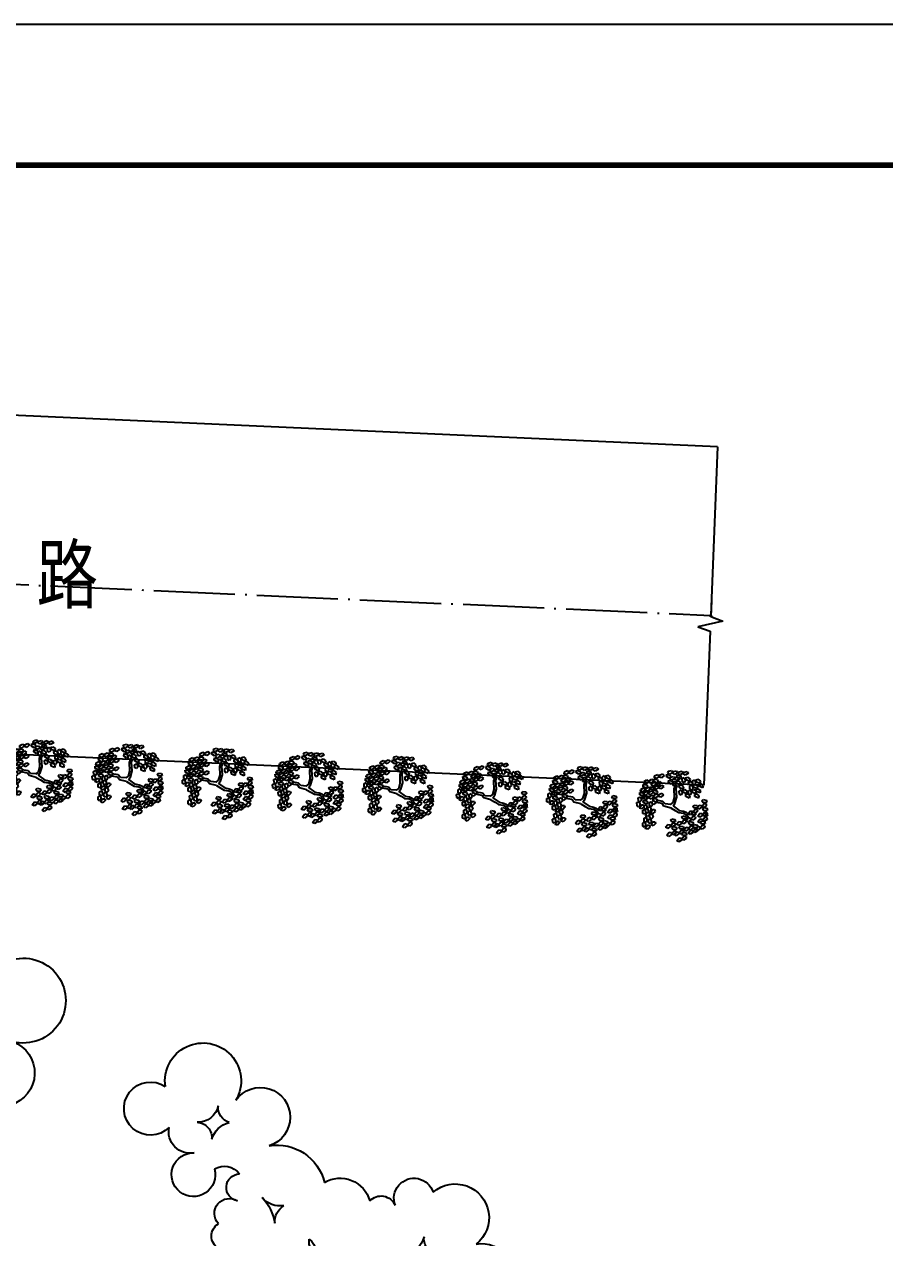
# Model space of a CAD drawing. Extents: x 302512 to 1034855, y -184136 to 410364.
# Drawn here: x 620664 to 696963, y 302794 to 410364 of the extents above; entities that cross this region are included whole.
import ezdxf

# ---------------------------------------------------------------- set-up
doc = ezdxf.new("R2010")
doc.units = 0
doc.header["$MEASUREMENT"] = 0
doc.linetypes.add('ACAD_ISO04W100', pattern=[30.5, 24, -3, 0.5, -3])
for name, color, linetype in [('PUB_TITLE', 4, 'Continuous'), ('STAIR', 2, 'Continuous'), ('TREE2', 84, 'Continuous'), ('WZ', 2, 'Continuous'), ('树', 80, 'Continuous'), ('红线', 20, 'Continuous')]:
    doc.layers.add(name, color=color, linetype=linetype)
doc.styles.add('-黑体', font='', dxfattribs={"width": 0.8})
doc.styles.add('DIM', font='txt')
doc.styles.get('-黑体').set_extended_font_data('黑体')

# ---------------------------------------------------------------- blocks, each defined once
blk = doc.blocks.new('A$C236B410B')
at = {"layer": '树'}
for centre, radius, start, end in [((9517, 28580), 2229, 16.44268, 216.19359), ((13748, 27800), 2525, 1.56167, 146.0025), ((18966, 26582), 2986, 331.57711, 154.46476), ((3376, 26985), 1762, 350.60123, 235.87182), ((6794, 25245), 2220, 65.40965, 139.14941), ((3262, 24758), 1164, 138.66889, 292.35674), ((21438, 23385), 1782, 262.47349, 85.05312), ((3988, 22513), 1201, 103.61814, 271.49577), ((14121, 24179), 2150, 298.69656, 358.6992), ((17467, 24791), 1367, 208.92727, 289.60801), ((18699, 21827), 1846, 114.75457, 195.04441), ((15572, 20956), 1401, 16.25312, 107.36803), ((3555, 20072), 1324, 69.48976, 235.3215), ((20945, 20267), 1376, 326.3242, 79.13008), ((6985, 22794), 2113, 232.23491, 291.01461), ((3522, 17798), 3970, 19.51936, 56.88138), ((8986, 19554), 1775, 134.44059, 193.9994), ((21959, 16776), 2731, 342.25045, 87.23896), ((2248, 16779), 2273, 75.90254, 8.58099), ((10095, 17725), 1798, 191.16624, 61.32958), ((12179, 19328), 1222, 181.17349, 341.54516), ((13771, 18162), 891, 119.03476, 295.73802), ((6411, 17279), 1923, 184.80009, 2.94059), ((14577, 15317), 2085, 101.60718, 241.23839), ((14818, 15163), 2085, 233.36082, 12.99204), ((17740, 15613), 891, 178.8612, 355.56445), ((19463, 14652), 1222, 133.05406, 293.42573), ((24487, 11612), 4332, 3.69172, 89.036), ((18874, 12090), 1798, 53.26964, 283.43298), ((31444, 11671), 2643, 317.59185, 175.23054), ((21667, 12591), 1775, 280.59982, 340.15863), ((25446, 12121), 2113, 183.58461, 242.36431), ((22345, 6893), 3970, 57.71783, 95.07985), ((35693, 7415), 3376, 274.37783, 132.87831), ((20001, 8554), 1923, 111.65863, 289.79913), ((25769, 8530), 1201, 203.10345, 10.98108), ((26265, 7217), 1686, 342.16955, 66.07267), ((29450, 8928), 2150, 298.69656, 358.6992), ((32796, 9541), 1367, 208.92727, 289.60801), ((23730, 7120), 1324, 239.27772, 45.10945), ((34028, 6577), 1846, 114.75457, 195.04441), ((30901, 5706), 1401, 16.25312, 107.36803), ((21850, 6354), 1260, 161.91316, 342.80174), ((27782, 4762), 1941, 87.39358, 14.24376), ((31547, 5295), 1885, 181.68135, 295.11488), ((34338, 2334), 2353, 147.79184, 46.7367)]:
    blk.add_arc(centre, radius, start, end, dxfattribs=at)
blk = doc.blocks.new('M_F18')
for p, q in [((-1067, 1335), (-881, 1359)), ((-1032, 1219), (-1067, 1335)), ((-1054, 1505), (-932, 1605)), ((-1042, 1414), (-1054, 1505)), ((-933, 1400), (-1042, 1414)), ((-824, 1552), (-933, 1400)), ((-932, 1605), (-824, 1552)), ((-881, 1359), (-817, 1269)), ((-817, 1269), (-875, 1198)), ((-827, 1317), (-704, 1418)), ((-814, 1226), (-827, 1317)), ((-817, 1597), (-695, 1697)), ((-805, 1506), (-817, 1597)), ((-705, 1212), (-814, 1226)), ((-696, 1492), (-805, 1506)), ((-596, 1365), (-705, 1212)), ((-704, 1418), (-596, 1365)), ((-586, 1644), (-696, 1492)), ((-695, 1697), (-586, 1644)), ((-590, 1196), (-468, 1296)), ((-589, 1409), (-467, 1509)), ((-577, 1318), (-589, 1409)), ((-468, 1304), (-577, 1318)), ((-359, 1243), (-469, 1090)), ((-358, 1456), (-468, 1304)), ((-468, 1296), (-359, 1243)), ((-467, 1509), (-358, 1456)), ((-353, 1287), (-231, 1387)), ((-340, 1196), (-353, 1287)), ((-122, 1334), (-232, 1182)), ((-231, 1387), (-122, 1334)), ((-2, 1553), (59, 1699)), ((52, 1478), (-2, 1553)), ((155, 1517), (52, 1478)), ((59, 1699), (179, 1703)), ((179, 1703), (155, 1517)), ((208, 1557), (250, 1658)), ((327, 1412), (208, 1557)), ((236, 1304), (277, 1406)), ((355, 1159), (236, 1304)), ((250, 1658), (341, 1647)), ((277, 1406), (369, 1394)), ((406, 1503), (327, 1412)), ((341, 1647), (406, 1503)), ((434, 1250), (355, 1159)), ((369, 1394), (434, 1250)), ((410, 1506), (470, 1652)), ((464, 1432), (410, 1506)), ((566, 1470), (464, 1432)), ((470, 1652), (591, 1656)), ((591, 1656), (566, 1470)), ((620, 1510), (662, 1612)), ((739, 1365), (620, 1510)), ((647, 1257), (689, 1359)), ((767, 1112), (647, 1257)), ((662, 1612), (753, 1600)), ((681, 1450), (742, 1595)), ((735, 1375), (681, 1450)), ((689, 1359), (780, 1347)), ((838, 1414), (735, 1375)), ((818, 1456), (739, 1365)), ((742, 1595), (863, 1600)), ((753, 1600), (818, 1456)), ((780, 1347), (846, 1204)), ((863, 1600), (838, 1414)), ((891, 1454), (933, 1555)), ((1010, 1309), (891, 1454)), ((919, 1201), (961, 1302)), ((933, 1555), (1024, 1544)), ((961, 1302), (1052, 1291)), ((1090, 1400), (1010, 1309)), ((1024, 1544), (1090, 1400)), ((1041, 1252), (1101, 1398)), ((1095, 1178), (1041, 1252)), ((1052, 1291), (1117, 1147)), ((1101, 1398), (1222, 1403)), ((1222, 1403), (1197, 1217)), ((1251, 1257), (1292, 1358)), ((1370, 1111), (1251, 1257)), ((1292, 1358), (1384, 1347)), ((1384, 1347), (1449, 1203)), ((-1625, 804), (-1517, 858)), ((-1619, 646), (-1625, 804)), ((-1539, 601), (-1619, 646)), ((-1554, 1048), (-1446, 1103)), ((-1548, 890), (-1554, 1048)), ((-1468, 845), (-1548, 890)), ((-1462, 679), (-1539, 601)), ((-1517, 858), (-1462, 679)), ((-1491, 533), (-1397, 695)), ((-1391, 923), (-1468, 845)), ((-1446, 1103), (-1391, 923)), ((-1397, 695), (-1287, 692)), ((-1379, 579), (-1271, 633)), ((-1287, 692), (-1266, 603)), ((-1278, 847), (-1091, 871)), ((-1242, 731), (-1278, 847)), ((-1271, 633), (-1216, 454)), ((-1265, 1017), (-1143, 1117)), ((-1252, 926), (-1265, 1017)), ((-1144, 912), (-1252, 926)), ((-1086, 710), (-1242, 731)), ((-1186, 520), (-1064, 620)), ((-1034, 1064), (-1144, 912)), ((-1143, 1117), (-1034, 1064)), ((-1091, 871), (-1027, 781)), ((-1027, 781), (-1086, 710)), ((-1064, 620), (-955, 567)), ((-875, 1198), (-1032, 1219)), ((-1027, 1109), (-905, 1209)), ((-1015, 1018), (-1027, 1109)), ((-906, 1004), (-1015, 1018)), ((-949, 611), (-826, 711)), ((-797, 1156), (-906, 1004)), ((-905, 1209), (-797, 1156)), ((-839, 1147), (-653, 1171)), ((-804, 1031), (-839, 1147)), ((-718, 658), (-827, 506)), ((-826, 711), (-718, 658)), ((-647, 1010), (-804, 1031)), ((-686, 745), (-564, 845)), ((-674, 654), (-686, 745)), ((-565, 639), (-674, 654)), ((-653, 1171), (-589, 1082)), ((-589, 1082), (-647, 1010)), ((-603, 1025), (-417, 1049)), ((-567, 909), (-603, 1025)), ((-578, 1105), (-590, 1196)), ((-469, 1090), (-578, 1105)), ((-411, 888), (-567, 909)), ((-456, 792), (-565, 639)), ((-564, 845), (-456, 792)), ((-449, 837), (-327, 937)), ((-437, 746), (-449, 837)), ((-328, 731), (-437, 746)), ((-417, 1049), (-353, 960)), ((-353, 960), (-411, 888)), ((-232, 1182), (-340, 1196)), ((-218, 884), (-328, 731)), ((-327, 937), (-218, 884)), ((182, 1055), (243, 1201)), ((236, 981), (182, 1055)), ((339, 1019), (236, 981)), ((243, 1201), (363, 1206)), ((363, 1206), (339, 1019)), ((392, 1059), (434, 1161)), ((511, 914), (392, 1059)), ((420, 806), (461, 908)), ((539, 661), (420, 806)), ((434, 1161), (525, 1149)), ((456, 591), (543, 648)), ((461, 908), (553, 897)), ((506, 886), (567, 1032)), ((560, 812), (506, 886)), ((590, 1006), (511, 914)), ((525, 1149), (590, 1006)), ((618, 753), (539, 661)), ((543, 648), (578, 751)), ((553, 897), (618, 753)), ((663, 851), (560, 812)), ((567, 1032), (688, 1037)), ((605, 601), (754, 648)), ((688, 1037), (663, 851)), ((716, 890), (758, 992)), ((835, 745), (716, 890)), ((744, 638), (786, 739)), ((863, 492), (744, 638)), ((758, 992), (849, 981)), ((846, 1204), (767, 1112)), ((786, 739), (877, 728)), ((914, 837), (835, 745)), ((849, 981), (914, 837)), ((877, 728), (942, 584)), ((1038, 1056), (919, 1201)), ((953, 670), (1014, 816)), ((1007, 596), (953, 670)), ((1110, 635), (1007, 596)), ((1014, 816), (1134, 821)), ((1117, 1147), (1038, 1056)), ((1197, 1217), (1095, 1178)), ((1134, 821), (1110, 635)), ((1146, 858), (1206, 1004)), ((1200, 784), (1146, 858)), ((1163, 675), (1205, 776)), ((1282, 529), (1163, 675)), ((1303, 822), (1200, 784)), ((1205, 776), (1296, 765)), ((1206, 1004), (1327, 1008)), ((1278, 1004), (1320, 1105)), ((1397, 859), (1278, 1004)), ((1361, 621), (1282, 529)), ((1296, 765), (1361, 621)), ((1327, 1008), (1303, 822)), ((1320, 1105), (1411, 1094)), ((1356, 862), (1398, 964)), ((1475, 717), (1356, 862)), ((1449, 1203), (1370, 1111)), ((1383, 609), (1425, 711)), ((1477, 950), (1397, 859)), ((1398, 964), (1489, 952)), ((1411, 1094), (1477, 950)), ((1425, 711), (1516, 699)), ((1554, 809), (1475, 717)), ((1489, 952), (1554, 809)), ((1516, 699), (1582, 556)), ((-1765, 287), (-1657, 342)), ((-1759, 129), (-1765, 287)), ((-1679, 84), (-1759, 129)), ((-1694, 532), (-1586, 586)), ((-1689, 374), (-1694, 532)), ((-1609, 329), (-1689, 374)), ((-1602, 162), (-1679, 84)), ((-1657, 342), (-1602, 162)), ((-1631, 16), (-1537, 179)), ((-1517, -25), (-1631, 16)), ((-1531, 407), (-1609, 329)), ((-1586, 586), (-1531, 407)), ((-1537, 179), (-1428, 176)), ((-1406, 86), (-1517, -25)), ((-1377, 491), (-1491, 533)), ((-1449, 334), (-1342, 389)), ((-1444, 176), (-1449, 334)), ((-1364, 131), (-1444, 176)), ((-1428, 176), (-1406, 86)), ((-1373, 421), (-1379, 579)), ((-1266, 603), (-1377, 491)), ((-1293, 376), (-1373, 421)), ((-1286, 209), (-1364, 131)), ((-1342, 389), (-1286, 209)), ((-1316, 63), (-1222, 226)), ((-1202, 21), (-1316, 63)), ((-1216, 454), (-1293, 376)), ((-1222, 226), (-1112, 223)), ((-1091, 133), (-1202, 21)), ((-1199, 349), (-1012, 373)), ((-1163, 234), (-1199, 349)), ((-1174, 429), (-1186, 520)), ((-1065, 414), (-1174, 429)), ((-1007, 213), (-1163, 234)), ((-1112, 223), (-1091, 133)), ((-955, 567), (-1065, 414)), ((-1012, 373), (-949, 284)), ((-949, 284), (-1007, 213)), ((-824, 235), (-990, 347)), ((-824, 338), (-981, 432)), ((-936, 520), (-949, 611)), ((-827, 506), (-936, 520)), ((-386, 282), (-824, 338)), ((-394, 159), (-824, 235)), ((-699, 574), (-513, 598)), ((-664, 459), (-699, 574)), ((-507, 438), (-664, 459)), ((-513, 598), (-449, 509)), ((-449, 509), (-507, 438)), ((-158, 37), (-394, 159)), ((-96, 122), (-386, 282)), ((-96, -103), (-158, 37)), ((0, 0), (-96, 122)), ((0, 0), (289, 263)), ((88, -122), (254, 66)), ((254, 66), (394, 216)), ((289, 263), (377, 469)), ((377, 469), (456, 591)), ((394, 216), (473, 441)), ((473, 441), (605, 601)), ((594, 379), (654, 525)), ((648, 305), (594, 379)), ((750, 344), (648, 305)), ((654, 525), (775, 530)), ((775, 530), (750, 344)), ((804, 383), (846, 485)), ((923, 238), (804, 383)), ((831, 131), (873, 232)), ((951, -15), (831, 131)), ((846, 485), (937, 474)), ((942, 584), (863, 492)), ((873, 232), (964, 221)), ((1002, 330), (923, 238)), ((937, 474), (1002, 330)), ((1030, 77), (951, -15)), ((964, 221), (1030, 77)), ((1076, 145), (1136, 291)), ((1130, 70), (1076, 145)), ((1232, 109), (1130, 70)), ((1136, 291), (1257, 295)), ((1191, 422), (1232, 523)), ((1310, 277), (1191, 422)), ((1232, 523), (1324, 512)), ((1257, 295), (1232, 109)), ((1286, 149), (1327, 250)), ((1405, 4), (1286, 149)), ((1389, 368), (1310, 277)), ((1324, 512), (1389, 368)), ((1327, 250), (1419, 239)), ((1503, 464), (1383, 609)), ((1484, 95), (1405, 4)), ((1409, 220), (1469, 366)), ((1463, 145), (1409, 220)), ((1419, 239), (1484, 95)), ((1565, 184), (1463, 145)), ((1469, 366), (1590, 370)), ((1582, 556), (1503, 464)), ((1590, 370), (1565, 184)), ((1619, 224), (1660, 325)), ((1738, 79), (1619, 224)), ((1646, -29), (1688, 72)), ((1660, 325), (1752, 314)), ((1688, 72), (1779, 61)), ((1817, 170), (1738, 79)), ((1752, 314), (1817, 170)), ((1779, 61), (1845, -83)), ((-1703, -450), (-1609, -374)), ((-1664, -603), (-1703, -450)), ((-1686, -196), (-1592, -120)), ((-1647, -349), (-1686, -196)), ((-1576, -631), (-1664, -603)), ((-1559, -377), (-1647, -349)), ((-1609, -374), (-1517, -538)), ((-1592, -120), (-1500, -284)), ((-1517, -538), (-1576, -631)), ((-1500, -284), (-1559, -377)), ((-1515, -687), (-1458, -508)), ((-1458, -508), (-1350, -488)), ((-1310, -571), (-1395, -704)), ((-1361, -675), (-1267, -599)), ((-1350, -488), (-1310, -571)), ((-1344, -422), (-1250, -345)), ((-1305, -575), (-1344, -422)), ((-1217, -602), (-1305, -575)), ((-1267, -599), (-1175, -763)), ((-1250, -345), (-1158, -509)), ((-1158, -509), (-1217, -602)), ((-1160, -591), (-1066, -515)), ((-1121, -744), (-1160, -591)), ((-1143, -337), (-1049, -261)), ((-1104, -490), (-1143, -337)), ((-1016, -517), (-1104, -490)), ((-1066, -515), (-974, -679)), ((-1049, -261), (-957, -425)), ((-957, -425), (-1016, -517)), ((-757, -685), (-663, -609)), ((-740, -431), (-646, -355)), ((-701, -584), (-740, -431)), ((-613, -611), (-701, -584)), ((-663, -609), (-571, -773)), ((-646, -355), (-554, -519)), ((-554, -519), (-613, -611)), ((-324, -460), (-447, -761)), ((-228, -516), (-342, -807)), ((-175, -366), (-324, -460)), ((-79, -451), (-228, -516)), ((-96, -103), (-175, -366)), ((88, -122), (-79, -451)), ((629, -193), (689, -48)), ((683, -268), (629, -193)), ((785, -229), (683, -268)), ((689, -48), (810, -43)), ((810, -43), (785, -229)), ((839, -189), (881, -88)), ((958, -334), (839, -189)), ((866, -442), (908, -341)), ((986, -587), (866, -442)), ((881, -88), (972, -99)), ((908, -341), (999, -352)), ((1037, -243), (958, -334)), ((972, -99), (1037, -243)), ((1065, -496), (986, -587)), ((999, -352), (1065, -496)), ((1032, -212), (1092, -66)), ((1086, -287), (1032, -212)), ((1188, -248), (1086, -287)), ((1092, -66), (1213, -62)), ((1213, -62), (1188, -248)), ((1242, -208), (1284, -106)), ((1361, -353), (1242, -208)), ((1269, -461), (1311, -359)), ((1389, -606), (1269, -461)), ((1284, -106), (1375, -118)), ((1311, -359), (1402, -371)), ((1313, -104), (1355, -3)), ((1432, -249), (1313, -104)), ((1355, -3), (1446, -14)), ((1440, -262), (1361, -353)), ((1375, -118), (1440, -262)), ((1468, -515), (1389, -606)), ((1402, -371), (1468, -515)), ((1512, -158), (1432, -249)), ((1446, -14), (1512, -158)), ((1765, -174), (1646, -29)), ((1845, -83), (1765, -174)), ((-1545, -1023), (-1451, -947)), ((-1506, -1176), (-1545, -1023)), ((-1528, -769), (-1434, -693)), ((-1489, -922), (-1528, -769)), ((-1395, -704), (-1515, -687)), ((-1419, -1203), (-1506, -1176)), ((-1401, -949), (-1489, -922)), ((-1451, -947), (-1359, -1111)), ((-1434, -693), (-1342, -857)), ((-1359, -1111), (-1419, -1203)), ((-1342, -857), (-1401, -949)), ((-1322, -828), (-1361, -675)), ((-1357, -1260), (-1300, -1081)), ((-1235, -856), (-1322, -828)), ((-1300, -1081), (-1192, -1061)), ((-1152, -1143), (-1237, -1276)), ((-1175, -763), (-1235, -856)), ((-1192, -1061), (-1152, -1143)), ((-1186, -1276), (-1092, -1200)), ((-1173, -912), (-1116, -733)), ((-1053, -929), (-1173, -912)), ((-1169, -1023), (-1075, -946)), ((-1130, -1176), (-1169, -1023)), ((-1042, -1203), (-1130, -1176)), ((-1033, -771), (-1121, -744)), ((-1116, -733), (-1008, -713)), ((-1092, -1200), (-1000, -1364)), ((-1075, -946), (-983, -1110)), ((-968, -796), (-1053, -929)), ((-983, -1110), (-1042, -1203)), ((-974, -679), (-1033, -771)), ((-1008, -713), (-968, -796)), ((-985, -1164), (-891, -1088)), ((-946, -1317), (-985, -1164)), ((-972, -828), (-915, -649)), ((-852, -844), (-972, -828)), ((-967, -910), (-873, -834)), ((-928, -1063), (-967, -910)), ((-841, -1090), (-928, -1063)), ((-915, -649), (-807, -629)), ((-891, -1088), (-799, -1251)), ((-873, -834), (-782, -998)), ((-767, -711), (-852, -844)), ((-782, -998), (-841, -1090)), ((-807, -629), (-767, -711)), ((-797, -1400), (-739, -1221)), ((-765, -1182), (-671, -1106)), ((-726, -1335), (-765, -1182)), ((-718, -838), (-757, -685)), ((-748, -929), (-654, -852)), ((-709, -1082), (-748, -929)), ((-739, -1221), (-631, -1201)), ((-630, -865), (-718, -838)), ((-621, -1109), (-709, -1082)), ((-671, -1106), (-580, -1270)), ((-654, -852), (-562, -1016)), ((-631, -1201), (-592, -1284)), ((-571, -773), (-630, -865)), ((-562, -1016), (-621, -1109)), ((-569, -922), (-512, -743)), ((-449, -938), (-569, -922)), ((-520, -1240), (-412, -1220)), ((-512, -743), (-404, -723)), ((-364, -805), (-449, -938)), ((-434, -1022), (-248, -1004)), ((-403, -1138), (-434, -1022)), ((-412, -1220), (-372, -1303)), ((-404, -723), (-364, -805)), ((-247, -1164), (-403, -1138)), ((-342, -807), (-272, -958)), ((-248, -1004), (-187, -1095)), ((-187, -1095), (-247, -1164)), ((-209, -1140), (-22, -1122)), ((-178, -1257), (-209, -1140)), ((-26, -1056), (0, -949)), ((115, -1180), (-26, -1056)), ((-22, -1122), (38, -1214)), ((38, -1214), (-22, -1283)), ((0, -949), (91, -946)), ((91, -946), (179, -1077)), ((179, -1077), (115, -1180)), ((170, -1125), (357, -1107)), ((202, -1241), (170, -1125)), ((357, -1107), (418, -1198)), ((418, -1198), (357, -1268)), ((395, -1243), (582, -1225)), ((579, -1159), (604, -1052)), ((719, -1283), (579, -1159)), ((582, -1225), (643, -1317)), ((604, -1052), (696, -1049)), ((696, -1049), (783, -1181)), ((783, -1181), (719, -1283)), ((-1237, -1276), (-1357, -1260)), ((-1147, -1429), (-1186, -1276)), ((-1059, -1457), (-1147, -1429)), ((-1000, -1364), (-1059, -1457)), ((-998, -1513), (-941, -1334)), ((-878, -1530), (-998, -1513)), ((-858, -1344), (-946, -1317)), ((-941, -1334), (-833, -1314)), ((-793, -1397), (-878, -1530)), ((-799, -1251), (-858, -1344)), ((-833, -1314), (-793, -1397)), ((-677, -1417), (-797, -1400)), ((-785, -1519), (-598, -1501)), ((-753, -1636), (-785, -1519)), ((-598, -1662), (-753, -1636)), ((-639, -1363), (-726, -1335)), ((-592, -1284), (-677, -1417)), ((-580, -1270), (-639, -1363)), ((-598, -1501), (-537, -1593)), ((-537, -1593), (-598, -1662)), ((-577, -1419), (-520, -1240)), ((-458, -1436), (-577, -1419)), ((-560, -1637), (-373, -1620)), ((-528, -1754), (-560, -1637)), ((-372, -1780), (-528, -1754)), ((-372, -1303), (-458, -1436)), ((-376, -1553), (-351, -1446)), ((-236, -1678), (-376, -1553)), ((-373, -1620), (-312, -1711)), ((-312, -1711), (-372, -1780)), ((-351, -1446), (-259, -1443)), ((-347, -1312), (-160, -1295)), ((-315, -1429), (-347, -1312)), ((-159, -1455), (-315, -1429)), ((-259, -1443), (-172, -1575)), ((-172, -1575), (-236, -1678)), ((-22, -1283), (-178, -1257)), ((-160, -1295), (-99, -1386)), ((-99, -1386), (-159, -1455)), ((-122, -1431), (65, -1413)), ((-90, -1547), (-122, -1431)), ((66, -1574), (-90, -1547)), ((62, -1347), (87, -1240)), ((203, -1471), (62, -1347)), ((65, -1413), (126, -1504)), ((126, -1504), (66, -1574)), ((87, -1240), (179, -1237)), ((179, -1237), (266, -1368)), ((357, -1268), (202, -1241)), ((266, -1368), (203, -1471)), ((284, -1444), (471, -1426)), ((316, -1561), (284, -1444)), ((471, -1587), (316, -1561)), ((427, -1360), (395, -1243)), ((583, -1386), (427, -1360)), ((471, -1426), (532, -1518)), ((532, -1518), (471, -1587)), ((509, -1562), (696, -1544)), ((541, -1679), (509, -1562)), ((697, -1705), (541, -1679)), ((643, -1317), (583, -1386)), ((693, -1478), (718, -1371)), ((833, -1603), (693, -1478)), ((696, -1544), (757, -1636)), ((757, -1636), (697, -1705)), ((718, -1371), (810, -1368)), ((810, -1368), (897, -1500)), ((897, -1500), (833, -1603))]:
    blk.add_line(p, q)
at = {"width": 0.8, "flags": 9}
for tag in ['XSIZE', 'YSIZE']:
    blk.add_attdef(tag, (0, 0), '', height=0.5, dxfattribs=at)
at = {"style": 'DIM', "flags": 1}
for tag in ['YVALUE', 'XVALUE']:
    blk.add_attdef(tag, (0, 0), '', height=0.02, dxfattribs=at)
blk = doc.blocks.new('Z')
at = {"layer": 'TREE2', "xscale": 1.755, "yscale": 1.755, "zscale": 1.755}
blk.add_blockref('M_F18', (0, 0), dxfattribs=at)

msp = doc.modelspace()

# ---------------------------------------------------------------- linework, layer by layer
at = {"layer": 'PUB_TITLE'}
msp.add_lwpolyline([(398464, -184136), (398464, 410364), (818964, 410364), (818964, -184136)], close=True, dxfattribs=at)
msp.add_lwpolyline([(403464, -179136, 500, 500, 0), (813964, -179136, 500, 500, 0), (813964, 397864, 500, 500, 0), (403464, 397864, 500, 500, 0)], format="xyseb", close=True, dxfattribs=at)
at = {"layer": 'STAIR'}
for p, q in [((682142, 372901), (681536, 357973)), ((681588, 359252), (681531, 357853)), ((682616, 357459), (680394, 356948)), ((681536, 357973), (681414, 357918)), ((681414, 357918), (681654, 357908)), ((681654, 357908), (681531, 357853)), ((681531, 357853), (682616, 357459)), ((680394, 356948), (681479, 356554)), ((681479, 356554), (680926, 342925))]:
    msp.add_line(p, q, dxfattribs=at)
at = {"layer": 'WZ'}
for p, q in [((682142, 372901), (449942, 383367)), ((594637, 346814), (680791, 342931))]:
    msp.add_line(p, q, dxfattribs=at)
at = {"layer": '红线', "linetype": 'ACAD_ISO04W100', "ltscale": 300}
msp.add_lwpolyline([(449328, 368337), (681531, 357962)], dxfattribs=at)

# ---------------------------------------------------------------- block references
at = {"rotation": 281.7879921108476}
for p in [(621906, 343784), (629898, 343424), (637890, 343064), (645882, 342703), (653874, 342343), (662206, 341804), (670198, 341443), (678190, 341083)]:
    msp.add_blockref('Z', p, dxfattribs=at)
at = {"extrusion": (0, 0, -1), "xscale": 1.11384, "yscale": 1.11384, "zscale": -1.11384, "rotation": 151.8840511526616}
msp.add_blockref('A$C236B410B', (-581626, 312365), dxfattribs=at)
at = {"extrusion": (0, 0, -1), "zscale": -1, "rotation": 77.30525099291215}
msp.add_blockref('A$C236B410B', (-637124, 280233), dxfattribs=at)

# ---------------------------------------------------------------- texts
at = {"layer": 'WZ', "style": '-黑体', "width": 0.8}
msp.add_text('路', height=5000, dxfattribs=at).set_placement((621753, 359102))

doc.saveas('drawing.dxf')
